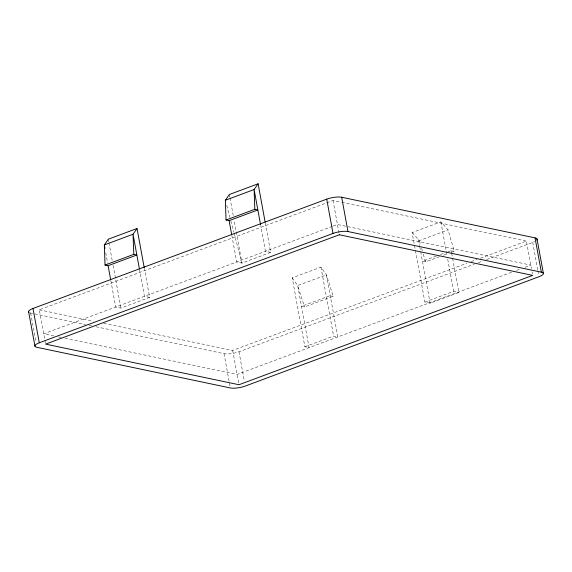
<?xml version="1.0" encoding="UTF-8"?>
<svg xmlns="http://www.w3.org/2000/svg" width="572" height="572" viewBox="0 0 572 572"><rect width="100%" height="100%" fill="white"/><g stroke="black" fill="none" stroke-linecap="round" stroke-linejoin="round"><path stroke-width="0.43" stroke-dasharray="2.86 2.15" d="M45.431 343.257L39.296 309.817L333.033 200.472L340.869 202.116M332.418 226.348L43.701 333.819L54.154 336.021M333.254 226.033L337.437 224.481L530.816 265.101L524.96 267.281M110.832 280.637L115.687 306.985L120.942 308.086L149.685 297.39L144.401 268.611M265.279 222.858L270.699 252.381L241.956 263.077L236.701 261.976L231.81 235.285M452.624 258.444L458.866 292.471L430.13 303.174L424.882 302.066L412.126 232.582L440.869 221.886L448.098 229.894L454.225 251.237L450.951 252.452M292.22 277.828L297.683 285.564L309.073 347.647L304.869 346.761L292.22 277.828L320.956 267.124L326.419 274.867L333.219 296.282L304.54 306.957L301.487 306.32L330.173 295.638L333.219 296.282M412.126 232.582L419.376 240.583L448.098 229.894M436.4 256.099L422.443 261.29L430.13 303.174M440.504 254.569L444.608 253.038M447.897 251.816L451.179 250.593L454.225 251.237M420.692 251.744L422.443 261.29L425.554 261.912L439.482 256.721M443.579 255.198L447.676 253.675M103.754 323.359L232.675 350.436L466.995 263.213M471.178 261.654L477.034 259.473M480.387 258.229L526.412 241.091L531.445 268.533M95.982 326.755L224.031 353.653A10.861 2.924 -10.4 0 0 238.982 351.766L474.138 264.221M478.321 262.67L482.503 261.111M486.693 259.552L532.718 242.421A10.861 2.924 -10.4 0 0 534.741 241.541M304.869 346.761L333.612 336.064L337.816 336.951L326.419 274.867L297.683 285.564L304.54 306.957M424.882 302.066L453.625 291.37L458.866 292.471M511.568 272.265L237.08 374.446L64.607 338.216M516.595 270.399L520.777 268.84M341.741 202.302L526.412 241.091M270.699 252.381L265.444 251.28L260.703 225.447M149.685 297.39L144.43 296.289L139.589 269.927M39.296 309.817L93.3 321.157M29.901 312.827A10.861 2.924 -10.4 0 0 30.652 313.027L85.528 324.56M89.017 325.289L91.627 325.84M58.508 336.937L61.118 337.48M419.376 240.583L420.613 244.852M421.6 248.262L422.343 250.822M423.33 254.233L425.554 261.912M226.748 205.398L229.923 217.453M230.831 220.899L233.784 232.089M234.012 232.947L241.956 263.077L234.148 220.535M532.718 242.421L537.751 269.855M537.909 270.713L538.695 275.003M532.074 271.965L532.389 273.673M451.179 250.593L451.501 252.338M451.658 253.21L452.459 257.572M440.869 221.886L446.131 250.543M446.289 251.415L447.089 255.755M447.726 259.23L453.625 291.37M418.468 239.589L419.576 245.667M419.734 246.539L420.534 250.879M333.033 200.472L339.167 233.912M320.956 267.124L333.612 336.064M229.372 194.487L229.844 197.09M230.008 197.955L233.355 216.195M238.982 351.766L244.33 380.916M232.675 350.436L238.653 383.018M224.031 353.653L230.173 387.094M108.294 239.189L108.78 241.806M108.937 242.678L112.298 260.989M113.099 265.351L120.942 308.086M30.652 313.027L36.007 342.185M105.748 252.717L107.615 263.106"/><path stroke-width="0.86" d="M226.033 220.02L254.812 209.309L257.858 209.953L229.129 220.642L226.033 220.02L225.382 200.236L229.372 194.487L258.108 183.784L265.122 221.993M144.237 267.739L137.037 228.485L133.04 234.241L104.34 244.93L105.041 265.065L108.087 265.701L136.851 254.998L133.798 254.354L105.041 265.065M258.108 183.784L254.111 189.539L225.382 200.236M137.037 228.485L108.294 239.189L104.34 244.93L104.962 248.391M28.9 312.276A10.861 2.924 -10.4 0 1 32.99 308.487L326.726 199.142A10.861 2.924 -10.4 0 1 341.67 197.254L535.049 237.88A10.861 2.924 -10.4 0 1 536.672 240.19M39.282 342.785L333.018 233.44A10.861 2.924 -10.4 0 1 347.969 231.553L541.348 272.172A10.861 2.924 -10.4 0 1 539.01 276.719L245.274 386.057A10.861 2.924 -10.4 0 1 230.33 387.952L36.951 347.326A10.861 2.924 -10.4 0 1 39.282 342.785L32.99 308.487M108.087 265.701L110.675 279.758M537.044 238.967L543.343 273.266M535.049 237.88L541.348 272.172M341.67 197.254L347.969 231.553M326.726 199.142L333.018 233.44M260.546 224.589L254.111 189.539L254.812 209.309M229.129 220.642L231.653 234.42M139.432 269.055L133.04 234.241L133.798 254.354M28.657 311.94L34.956 346.232M339.325 234.77L45.588 344.115L238.967 384.734L532.704 275.389L339.325 234.77"/></g></svg>
